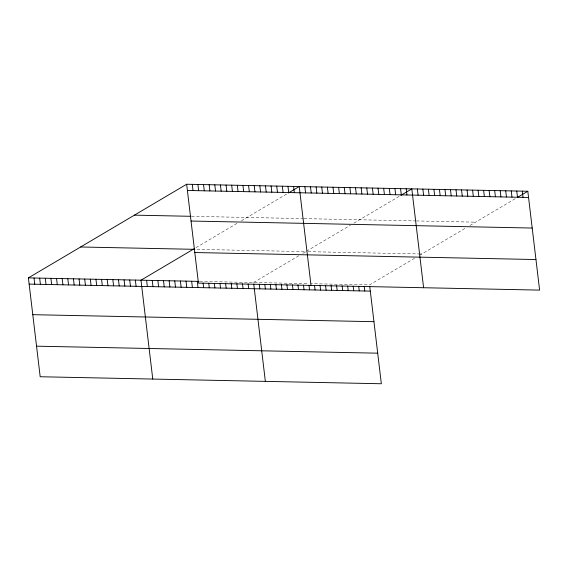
<?xml version="1.0" encoding="UTF-8"?>
<svg xmlns="http://www.w3.org/2000/svg" width="568" height="568" viewBox="0 0 568 568"><rect width="100%" height="100%" fill="white"/><g stroke="black" fill="none" stroke-linecap="round" stroke-linejoin="round"><path stroke-width="0.43" stroke-dasharray="2.84 2.13" d="M196.038 247.62L237.807 222.904M241.35 220.81L286.904 193.851M253.569 282.516L299.265 255.472M302.886 253.328L305.79 251.61L195.619 249.345M306.5 251.191L350.392 225.219M353.928 223.125L399.489 196.166M414.534 258.284L369.562 284.895L310.384 283.68M419.61 255.28L465.675 228.024M469.928 225.51L516.205 198.118M191.522 216.323L303.305 218.616M304.107 218.63L414.832 220.909M416.408 220.938L475.586 222.159M308.154 251.659L419.418 253.946M420.206 253.96L421.783 253.995M199.688 281.409L308.8 283.645"/><path stroke-width="0.85" d="M369.747 286.45L381.348 383.755L40.186 376.747L28.4 277.887L186.652 184.245L527.814 191.253L539.6 290.113L198.438 283.105L186.652 184.245M194.625 248.457L140.985 280.201L152.771 379.062M288.352 192.999L299.229 186.56L311.023 285.42M400.937 195.307L411.814 188.874L423.607 287.727M517.661 197.259L527.814 191.253M187.39 190.465L528.552 197.472M134.424 215.144L190.72 216.301M191.033 221.037L532.202 228.045M80.62 246.988L194.817 249.331M194.788 252.533L535.958 259.541M28.4 277.887L198.885 281.387M29.138 284.106L370.308 291.114M32.788 314.679L373.95 321.687M36.544 346.175L377.706 353.182M522.29 191.139L523.029 197.359M516.766 191.025L517.505 197.245M511.243 190.912L511.981 197.131M505.719 190.798L506.457 197.018M500.195 190.685L500.933 196.904M494.671 190.571L495.41 196.791M489.147 190.457L489.886 196.677M483.624 190.344L484.362 196.564M478.1 190.23L478.838 196.45M472.576 190.117L473.314 196.336M467.052 190.003L467.791 196.223M461.528 189.889L462.274 196.109M456.005 189.776L456.75 195.995M450.481 189.662L451.226 195.882M444.957 189.549L445.702 195.768M439.433 189.435L440.179 195.655M433.909 189.321L434.655 195.541M428.386 189.215L429.131 195.427M422.862 189.101L423.607 195.321M417.338 188.988L418.084 195.207M406.184 188.754L406.929 194.973M400.561 188.64L401.299 194.859M394.93 188.526L395.669 194.746M389.3 188.406L390.038 194.625M383.67 188.292L384.415 194.512M378.04 188.178L378.785 194.398M372.409 188.065L373.155 194.284M366.786 187.944L367.524 194.164M361.156 187.831L361.894 194.05M355.525 187.717L356.264 193.936M364.223 286.336L364.784 291.001M349.895 187.596L350.634 193.816M358.699 286.222L359.26 290.887M344.265 187.483L345.01 193.702M353.175 286.109L353.736 290.773M338.635 187.369L339.38 193.589M347.651 285.995L348.212 290.66M333.011 187.255L333.75 193.475M342.128 285.881L342.689 290.546M327.381 187.135L328.119 193.354M336.604 285.768L337.165 290.433M321.751 187.021L322.489 193.241M331.08 285.654L331.641 290.319M316.12 186.907L316.859 193.127M325.556 285.541L326.117 290.205M310.49 186.787L311.236 193.006M320.032 285.427L320.593 290.092M304.86 186.673L305.605 192.893M314.516 285.313L315.07 289.978M308.992 285.2L309.546 289.865M293.606 186.446L294.345 192.666M303.468 285.086L304.022 289.751M287.976 186.325L288.714 192.545M297.944 284.973L298.498 289.637M282.346 186.212L283.084 192.431M292.421 284.859L292.974 289.524M276.715 186.098L277.461 192.318M286.897 284.745L287.451 289.41M271.085 185.977L271.831 192.197M281.373 284.632L281.927 289.297M265.455 185.864L266.2 192.083M275.849 284.518L276.403 289.183M259.832 185.75L260.57 191.97M270.325 284.412L270.879 289.076M254.201 185.629L254.94 191.849M264.802 284.298L265.355 288.963M248.571 185.516L249.309 191.736M259.278 284.185L259.832 288.849M242.941 185.402L243.679 191.622M253.754 284.071L265.355 381.369M237.31 185.289L238.056 191.508M248.124 283.95L248.677 288.615M231.68 185.168L232.426 191.388M242.493 283.837L243.047 288.501M226.05 185.054L226.795 191.274M236.863 283.723L237.424 288.388M220.427 184.941L221.165 191.16M231.233 283.602L231.794 288.267M214.796 184.82L215.535 191.04M225.61 283.489L226.163 288.154M209.166 184.706L209.904 190.926M219.979 283.375L220.533 288.04M203.536 184.593L204.281 190.812M214.349 283.262L214.903 287.926M197.905 184.479L198.651 190.699M208.719 283.141L209.272 287.806M192.275 184.359L193.021 190.578M203.088 283.027L203.649 287.692M197.274 281.359L198.019 287.578M191.643 281.238L192.389 287.458M186.02 281.124L186.758 287.344M180.39 281.011L181.128 287.231M174.759 280.897L175.498 287.117M169.129 280.777L169.875 286.996M163.499 280.663L164.244 286.883M157.868 280.549L158.614 286.769M152.245 280.429L152.984 286.648M146.615 280.315L147.353 286.535M135.354 280.088L136.093 286.308M129.724 279.967L130.47 286.187M124.094 279.854L124.839 286.073M118.463 279.74L119.209 285.96M112.84 279.619L113.579 285.839M107.21 279.506L107.948 285.725M101.58 279.392L102.318 285.612M95.949 279.279L96.695 285.498M90.319 279.158L91.065 285.377M84.689 279.044L85.434 285.264M79.066 278.931L79.804 285.15M73.435 278.81L74.174 285.029M67.805 278.696L68.543 284.916M62.175 278.583L62.92 284.802M56.544 278.462L57.29 284.682M50.914 278.348L51.66 284.568M45.291 278.235L46.029 284.454M39.661 278.121L40.399 284.341M34.03 278L34.769 284.22"/></g></svg>
